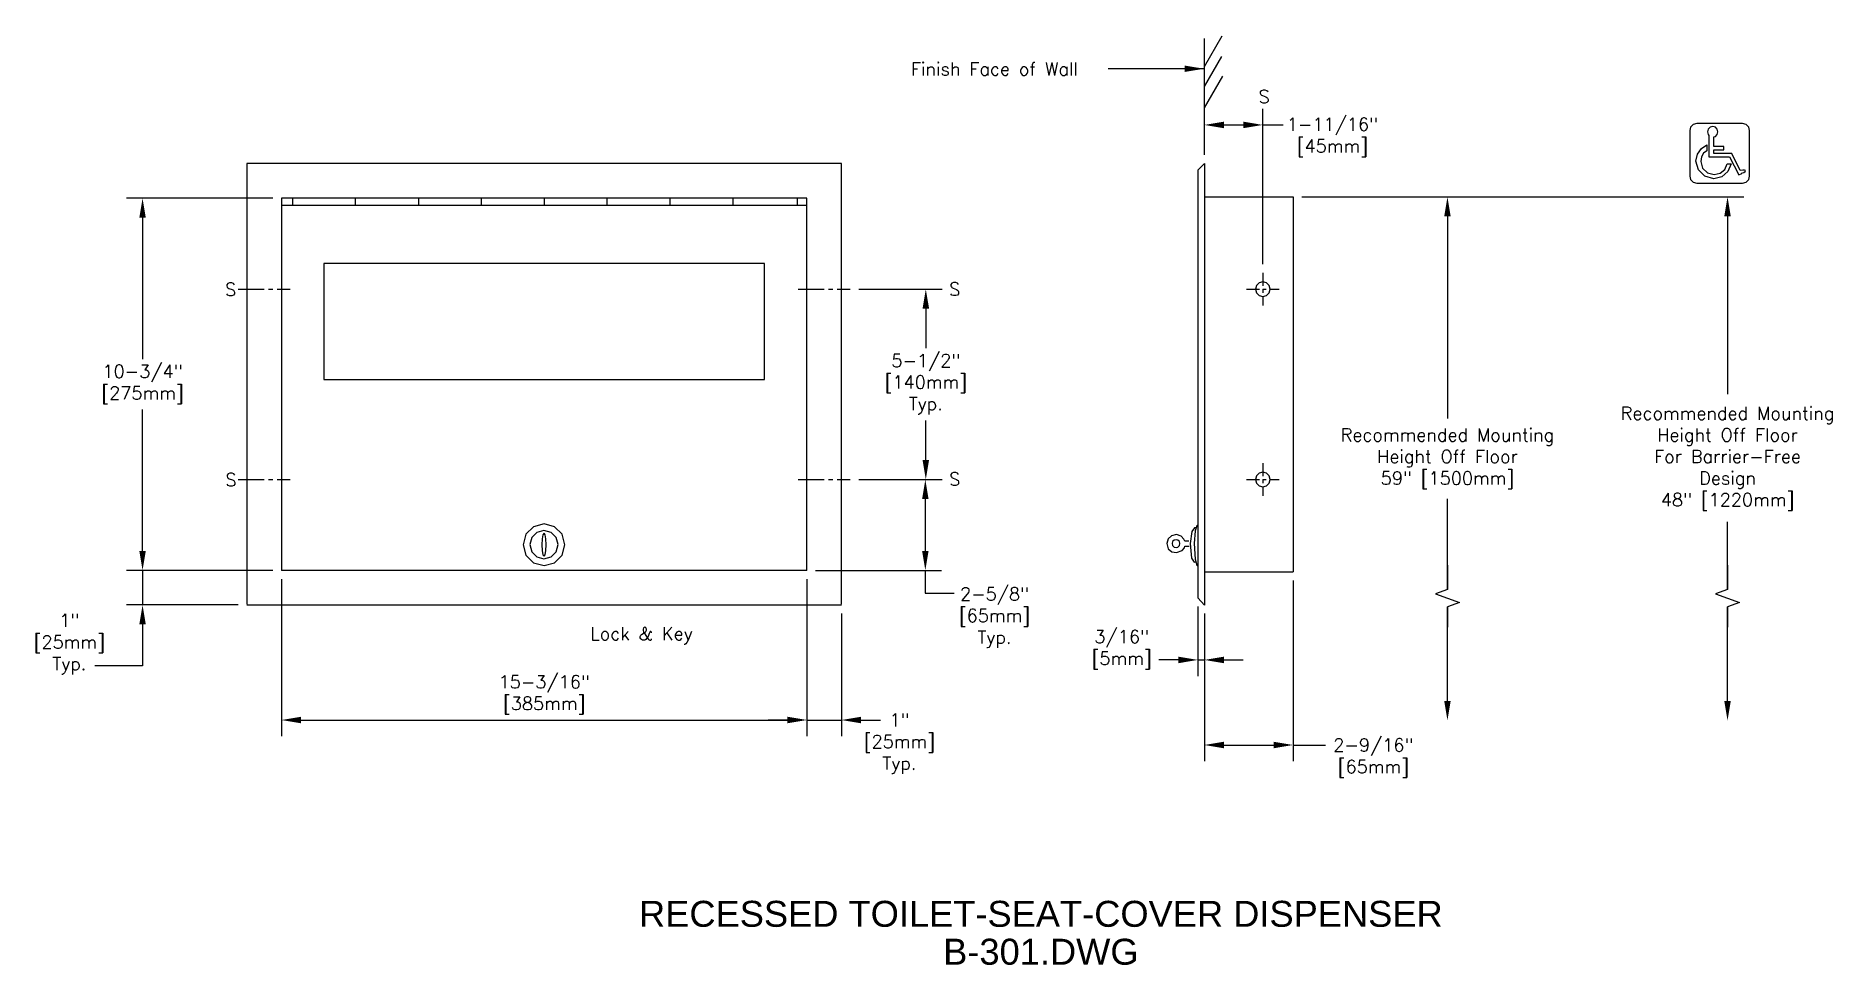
# Model space of a CAD drawing. Extents: x 0.1 to 52.1, y 1.2 to 28.
import ezdxf
from ezdxf.enums import TextEntityAlignment as Align

# ---------------------------------------------------------------- set-up
doc = ezdxf.new("R2010")
doc.units = 0
doc.header["$MEASUREMENT"] = 0
doc.header["$PDMODE"] = 35
doc.header["$PDSIZE"] = 0.000315
doc.linetypes.add('CENTER2', pattern=[1.125, 0.75, -0.125, 0.125, -0.125])
doc.layers.get('0').update_dxf_attribs({"linetype": 'CONTINUOUS'})
doc.layers.get('DEFPOINTS').update_dxf_attribs({"linetype": 'CONTINUOUS'})
for name, color, linetype in [('DETAIL', 4, 'CONTINUOUS'), ('DIM', 1, 'CONTINUOUS'), ('TEXT', 2, 'CONTINUOUS')]:
    doc.layers.add(name, color=color, linetype=linetype)
doc.styles.add('ARIAL_5', font='arial.ttf', dxfattribs={"height": 5})
doc.styles.add('DIM_S_8', font='simplex.shx', dxfattribs={"height": 0.375})
doc.dimstyles.new('DIM_S_7', dxfattribs={"dimtxt": 0.12, "dimasz": 0.5625, "dimexe": 0.46875, "dimexo": 0.25, "dimgap": 0.09375, "dimtad": 1, "dimtih": 1, "dimtoh": 1, "dimdec": 4, "dimrnd": 0.0625, "dimzin": 0, "dimtxsty": 'DIM_S_8', "dimcen": 0.09375, "dimaunit": 1, "dimazin": 3, "dimtfac": 1, "dimtdec": 4, "dimtofl": 0, "dimtmove": 0, "dimatfit": 3, "dimtolj": 1, "dimtzin": 0})

# ---------------------------------------------------------------- blocks, each defined once
blk = doc.blocks.new('TBLK_TX')
blk = doc.blocks.new('*D1')
at = {"color": 0, "linetype": 'BYBLOCK'}
for p, q in [((58.127, 29.489), (53.895, 29.489)), ((54.363, 28.926), (54.363, 24.841)), ((54.363, 19.301), (54.363, 23.386)), ((58.127, 18.739), (53.895, 18.739))]:
    blk.add_line(p, q, dxfattribs=at)
for points in [[(54.27, 28.926), (54.457, 28.926), (54.363, 29.489)], [(54.27, 19.301), (54.457, 19.301), (54.363, 18.739)]]:
    blk.add_solid(points, dxfattribs=at)
at = {"layer": 'DEFPOINTS', "color": 0, "linetype": 'BYBLOCK'}
for p in [(58.377, 29.489), (54.363, 18.739), (58.377, 18.739)]:
    blk.add_point(p, dxfattribs=at)
at = {"color": 0, "linetype": 'BYBLOCK', "insert": (54.363, 24.114), "char_height": 0.375, "attachment_point": 5, "style": 'DIM_S_8'}
blk.add_mtext('\\A1;10-3/4"\\P[275mm]', dxfattribs=at)
blk = doc.blocks.new('*D2')
at = {"color": 0, "linetype": 'BYBLOCK'}
for p, q in [((58.377, 18.489), (58.377, 13.947)), ((73.565, 18.489), (73.565, 13.947)), ((58.94, 14.416), (73.002, 14.416))]:
    blk.add_line(p, q, dxfattribs=at)
for points in [[(58.94, 14.51), (58.94, 14.322), (58.377, 14.416)], [(73.002, 14.51), (73.002, 14.322), (73.565, 14.416)]]:
    blk.add_solid(points, dxfattribs=at)
at = {"layer": 'DEFPOINTS', "color": 0, "linetype": 'BYBLOCK'}
for p in [(58.377, 18.739), (73.565, 18.739), (73.565, 14.416)]:
    blk.add_point(p, dxfattribs=at)
at = {"color": 0, "linetype": 'BYBLOCK', "insert": (65.971, 15.144), "char_height": 0.375, "attachment_point": 5, "style": 'DIM_S_8'}
blk.add_mtext('\\A1;15-3/16"\\P[385mm]', dxfattribs=at)
blk = doc.blocks.new('*D3')
at = {"color": 0, "linetype": 'BYBLOCK'}
for p, q in [((73.565, 18.489), (73.565, 13.947)), ((74.565, 17.489), (74.565, 13.947)), ((73.002, 14.416), (72.44, 14.416)), ((73.565, 14.416), (74.565, 14.416)), ((75.127, 14.416), (75.69, 14.416))]:
    blk.add_line(p, q, dxfattribs=at)
for points in [[(73.002, 14.51), (73.002, 14.322), (73.565, 14.416)], [(75.127, 14.51), (75.127, 14.322), (74.565, 14.416)]]:
    blk.add_solid(points, dxfattribs=at)
at = {"layer": 'DEFPOINTS', "color": 0, "linetype": 'BYBLOCK'}
for p in [(73.565, 18.739), (74.565, 17.739), (74.565, 14.416)]:
    blk.add_point(p, dxfattribs=at)
at = {"color": 0, "linetype": 'BYBLOCK', "insert": (76.236, 13.732), "char_height": 0.375, "attachment_point": 5, "style": 'DIM_S_8'}
blk.add_mtext('\\A1;1"\\P[25mm]\\PTyp.', dxfattribs=at)
blk = doc.blocks.new('*D4')
at = {"color": 0, "linetype": 'BYBLOCK'}
for p, q in [((75.065, 21.364), (77.454, 21.364)), ((76.986, 19.301), (76.986, 20.801)), ((73.815, 18.739), (77.454, 18.739))]:
    blk.add_line(p, q, dxfattribs=at)
for points in [[(76.892, 20.801), (77.079, 20.801), (76.986, 21.364)], [(76.892, 19.301), (77.079, 19.301), (76.986, 18.739)]]:
    blk.add_solid(points, dxfattribs=at)
at = {"layer": 'DEFPOINTS', "color": 0, "linetype": 'BYBLOCK'}
for p in [(74.815, 21.364), (76.986, 21.364), (73.565, 18.739)]:
    blk.add_point(p, dxfattribs=at)
at = {"color": 0, "linetype": 'BYBLOCK', "insert": (78.985, 17.372), "char_height": 0.375, "attachment_point": 5, "style": 'DIM_S_8'}
blk.add_mtext('\\A1;2-5/8"\\P[65mm]\\PTyp.', dxfattribs=at)
blk = doc.blocks.new('*D5')
at = {"color": 0, "linetype": 'BYBLOCK'}
for p, q in [((75.065, 26.864), (77.469, 26.864)), ((77, 26.301), (77, 25.154)), ((77, 21.926), (77, 23.073)), ((75.065, 21.364), (77.469, 21.364))]:
    blk.add_line(p, q, dxfattribs=at)
for points in [[(76.906, 26.301), (77.094, 26.301), (77, 26.864)], [(76.906, 21.926), (77.094, 21.926), (77, 21.364)]]:
    blk.add_solid(points, dxfattribs=at)
at = {"layer": 'DEFPOINTS', "color": 0, "linetype": 'BYBLOCK'}
for p in [(74.815, 26.864), (77, 26.864), (74.815, 21.364)]:
    blk.add_point(p, dxfattribs=at)
at = {"color": 0, "linetype": 'BYBLOCK', "insert": (77, 24.114), "char_height": 0.375, "attachment_point": 5, "style": 'DIM_S_8'}
blk.add_mtext('\\A1;5-1/2"\\P[140mm]\\PTyp.', dxfattribs=at)
blk = doc.blocks.new('*D6')
at = {"color": 0, "linetype": 'BYBLOCK'}
for p, q in [((54.363, 19.301), (54.363, 19.864)), ((58.127, 18.739), (53.895, 18.739)), ((54.363, 18.739), (54.363, 17.739)), ((57.127, 17.739), (53.895, 17.739)), ((54.363, 17.176), (54.363, 16.614))]:
    blk.add_line(p, q, dxfattribs=at)
for points in [[(54.27, 19.301), (54.457, 19.301), (54.363, 18.739)], [(54.27, 17.176), (54.457, 17.176), (54.363, 17.739)]]:
    blk.add_solid(points, dxfattribs=at)
at = {"layer": 'DEFPOINTS', "color": 0, "linetype": 'BYBLOCK'}
for p in [(58.377, 18.739), (54.363, 17.739), (57.377, 17.739)]:
    blk.add_point(p, dxfattribs=at)
at = {"color": 0, "linetype": 'BYBLOCK', "insert": (52.246, 16.605), "char_height": 0.375, "attachment_point": 5, "style": 'DIM_S_8'}
blk.add_mtext('\\A1;1"\\P[25mm]\\PTyp.', dxfattribs=at)
blk = doc.blocks.new('*D7')
at = {"color": 0, "linetype": 'BYBLOCK'}
for p, q in [((85.051, 30.739), (85.051, 32.076)), ((86.738, 27.586), (86.738, 32.076)), ((85.613, 31.607), (86.176, 31.607))]:
    blk.add_line(p, q, dxfattribs=at)
for points in [[(85.613, 31.701), (85.613, 31.513), (85.051, 31.607)], [(86.176, 31.701), (86.176, 31.513), (86.738, 31.607)]]:
    blk.add_solid(points, dxfattribs=at)
at = {"layer": 'DEFPOINTS', "color": 0, "linetype": 'BYBLOCK'}
for p in [(86.738, 31.607), (85.051, 30.489), (86.738, 27.336)]:
    blk.add_point(p, dxfattribs=at)
at = {"color": 0, "linetype": 'BYBLOCK', "insert": (88.75, 31.252), "char_height": 0.375, "attachment_point": 5, "style": 'DIM_S_8'}
blk.add_mtext('\\A1;1-11/16"\\P[45mm]', dxfattribs=at)
blk = doc.blocks.new('*D8')
at = {"color": 0, "linetype": 'BYBLOCK'}
for p, q in [((84.863, 17.7), (84.863, 15.683)), ((85.051, 17.489), (85.051, 15.683)), ((84.301, 16.152), (83.738, 16.152)), ((84.863, 16.152), (85.051, 16.152)), ((85.613, 16.152), (86.176, 16.152))]:
    blk.add_line(p, q, dxfattribs=at)
for points in [[(84.301, 16.245), (84.301, 16.058), (84.863, 16.152)], [(85.613, 16.245), (85.613, 16.058), (85.051, 16.152)]]:
    blk.add_solid(points, dxfattribs=at)
at = {"layer": 'DEFPOINTS', "color": 0, "linetype": 'BYBLOCK'}
for p in [(84.863, 17.95), (85.051, 17.739), (85.051, 16.152)]:
    blk.add_point(p, dxfattribs=at)
at = {"color": 0, "linetype": 'BYBLOCK', "insert": (82.66, 16.45), "char_height": 0.375, "attachment_point": 5, "style": 'DIM_S_8'}
blk.add_mtext('\\A1;3/16"\\P[5mm]', dxfattribs=at)
blk = doc.blocks.new('*D9')
at = {"color": 0, "linetype": 'BYBLOCK'}
for p, q in [((87.613, 18.449), (87.613, 13.225)), ((85.051, 17.489), (85.051, 13.225)), ((85.613, 13.694), (87.051, 13.694))]:
    blk.add_line(p, q, dxfattribs=at)
for points in [[(85.613, 13.788), (85.613, 13.6), (85.051, 13.694)], [(87.051, 13.788), (87.051, 13.6), (87.613, 13.694)]]:
    blk.add_solid(points, dxfattribs=at)
at = {"layer": 'DEFPOINTS', "color": 0, "linetype": 'BYBLOCK'}
for p in [(87.613, 18.699), (85.051, 17.739), (87.613, 13.694)]:
    blk.add_point(p, dxfattribs=at)
at = {"color": 0, "linetype": 'BYBLOCK', "insert": (89.934, 13.318), "char_height": 0.375, "attachment_point": 5, "style": 'DIM_S_8'}
blk.add_mtext('\\A1;2-9/16"\\P[65mm]', dxfattribs=at)

msp = doc.modelspace()

# ---------------------------------------------------------------- linework, layer by layer
at = {"layer": 'DETAIL', "linetype": 'CONTINUOUS'}
for p, q in [((49.16022, 24.6212), (48.63505, 24.6212)), ((49.40426, 24.12644), (49.16022, 24.6212)), ((49.35787, 24.00325), (49.4436, 24.04669)), ((49.4436, 24.04669), (49.44182, 24.05029))]:
    msp.add_line(p, q, dxfattribs=at)
at = {"layer": 'DETAIL', "ltscale": 0.75}
for p, q in [((23.42958, 24.32786), (6.2418, 24.32786)), ((6.2418, 24.32786), (6.2418, 11.59727)), ((23.42958, 11.59727), (23.42958, 24.32786)), ((33.72813, 24.14036), (33.91563, 24.32786)), ((33.72813, 24.14036), (33.72813, 11.78882)), ((33.91563, 24.32786), (33.91563, 11.57786)), ((33.91563, 23.36723), (36.47813, 23.36723)), ((36.47813, 23.36723), (36.47813, 12.53849)), ((7.2418, 23.32786), (7.2418, 12.57786)), ((22.42958, 23.32786), (7.2418, 23.32786)), ((22.42958, 23.12112), (7.2418, 23.12112)), ((22.42958, 12.57786), (22.42958, 23.32786)), ((14.47394, 13.5287), (14.41811, 13.32231)), ((14.62061, 13.67542), (14.47394, 13.5287)), ((14.82691, 13.73126), (14.62061, 13.67542)), ((15.03329, 13.67542), (14.82691, 13.73126)), ((15.17994, 13.5287), (15.03329, 13.67542)), ((15.23575, 13.32231), (15.17994, 13.5287)), ((14.41811, 13.32231), (14.47394, 13.1159)), ((14.47394, 13.1159), (14.62061, 12.96915)), ((15.03329, 12.96915), (15.17994, 13.1159)), ((15.17994, 13.1159), (15.23575, 13.32231)), ((22.42958, 12.57786), (7.2418, 12.57786)), ((14.62061, 12.96915), (14.82691, 12.91331)), ((14.82691, 12.91331), (15.03329, 12.96915)), ((33.91563, 12.53849), (36.47813, 12.53849)), ((23.42958, 11.57786), (6.2418, 11.57786)), ((33.91563, 11.57786), (33.72813, 11.78882))]:
    msp.add_line(p, q, dxfattribs=at)
at = {"layer": 'DETAIL', "linetype": 'CENTER2', "ltscale": 0.5}
for p, q in [((35.60313, 21.17576), (35.60313, 20.23031)), ((35.13039, 20.70286), (36.07571, 20.70286)), ((35.60313, 15.67576), (35.60313, 14.73031)), ((35.13039, 15.20286), (36.07571, 15.20286))]:
    msp.add_line(p, q, dxfattribs=at)
at = {"layer": 'DETAIL', "linetype": 'CENTER2'}
for p, q in [((5.9918, 20.70286), (7.4918, 20.70286)), ((22.17958, 20.70286), (23.67958, 20.70286)), ((5.9918, 15.20286), (7.4918, 15.20286)), ((22.17958, 15.20286), (23.67958, 15.20286))]:
    msp.add_line(p, q, dxfattribs=at)
at = {"layer": 'DETAIL', "ltscale": 0.75}
for points in [[(33.91563, 27.13793), (34.42914, 28.01734)], [(33.91563, 24.62023), (33.91563, 27.94082)], [(33.91563, 26.55516), (34.42349, 27.42512)], [(33.91563, 25.93685), (34.45012, 26.85227)], [(7.56399, 23.32895), (7.56399, 23.12112)], [(9.37703, 23.32895), (9.37703, 23.12112)], [(11.19974, 23.32895), (11.19974, 23.12112)], [(13.01278, 23.32895), (13.01278, 23.12112)], [(14.83532, 23.32895), (14.83532, 23.12112)], [(16.64852, 23.32895), (16.64852, 23.12112)], [(18.47106, 23.32895), (18.47106, 23.12112)], [(20.28426, 23.32895), (20.28426, 23.12112)], [(22.14458, 23.32895), (22.14458, 23.12112)], [(33.10485, 13.6153), (32.96246, 13.58033), (32.86626, 13.48658), (32.83094, 13.35086)], [(33.35033, 13.42643), (33.32237, 13.4754), (33.23986, 13.56633), (33.10485, 13.6153)], [(33.68086, 13.80432), (33.63435, 13.80432), (33.54797, 13.70355), (33.50146, 13.35086)], [(33.72813, 13.8799), (33.7012, 13.86031), (33.65121, 13.72314), (33.62427, 13.35086)], [(32.83094, 13.35086), (32.87265, 13.19884), (32.97523, 13.11632), (33.10485, 13.09699)], [(33.09538, 13.46448), (33.03812, 13.44898), (32.9974, 13.40822), (32.98191, 13.35086)], [(32.98191, 13.35086), (32.9974, 13.29358), (33.03812, 13.2528), (33.09538, 13.23726)], [(33.20885, 13.35086), (33.19335, 13.40822), (33.15263, 13.44898), (33.09538, 13.46448)], [(33.09538, 13.23726), (33.15263, 13.2528), (33.19335, 13.29358), (33.20885, 13.35086)], [(33.10485, 13.09699), (33.26924, 13.1511), (33.33706, 13.23302), (33.35033, 13.27531)], [(33.46368, 13.42643), (33.35033, 13.42643)], [(33.35033, 13.27531), (33.47315, 13.27531)], [(33.50146, 13.35086), (33.5431, 12.92821), (33.62042, 12.81624), (33.66205, 12.82184)], [(33.62427, 13.35086), (33.65121, 12.89882), (33.7012, 12.73228), (33.72813, 12.70849)]]:
    msp.add_lwpolyline(points, dxfattribs=at)
at = {"layer": 'DETAIL', "linetype": 'CONTINUOUS'}
for points in [[(49.47145, 23.76867), (49.57376, 23.79624), (49.64641, 23.86865), (49.67405, 23.9705), (49.67405, 25.2824), (49.64641, 25.38428), (49.57376, 25.45666), (49.47145, 25.48419), (48.14318, 25.48419), (48.04093, 25.45666), (47.96824, 25.38428), (47.94058, 25.2824), (47.94058, 23.9705), (47.96824, 23.86865), (48.04093, 23.79624), (48.14318, 23.76867)], [(49.14022, 24.31968), (49.04777, 24.10161), (48.86979, 23.95008), (48.6346, 23.89331), (48.37594, 23.96303), (48.19203, 24.14619), (48.12203, 24.40384), (48.16882, 24.60151), (48.28544, 24.76843), (48.43631, 24.86907), (48.43779, 24.70274), (48.33574, 24.62833), (48.27976, 24.52667), (48.26268, 24.39314), (48.31518, 24.19994), (48.4531, 24.06258), (48.64713, 24.0103), (48.82346, 24.0511), (48.95693, 24.16143), (49.02632, 24.32319)]]:
    msp.add_lwpolyline(points, close=True, dxfattribs=at)
for points in [[(48.63505, 25.10102), (48.68318, 25.11398), (48.7381, 25.16868), (48.759, 25.24565), (48.7381, 25.32255), (48.68318, 25.37721), (48.60594, 25.39801), (48.52868, 25.37721), (48.47379, 25.32255), (48.45291, 25.24565), (48.47379, 25.16868), (48.49771, 25.14484)], [(48.49771, 25.14484), (48.49771, 24.52537)], [(48.63505, 24.8196), (48.63505, 25.10102)], [(48.49771, 24.52537), (48.63505, 24.52537)], [(48.63505, 24.72378), (48.92363, 24.72378), (48.92363, 24.8196), (48.63505, 24.8196)], [(48.63505, 24.6212), (48.63505, 24.72378)], [(48.63505, 24.52537), (49.0912, 24.52537)], [(49.0912, 24.52537), (49.35787, 24.00325)], [(49.44182, 24.05029), (49.50258, 24.07575), (49.54151, 24.1038), (49.55057, 24.12923), (49.52536, 24.14405), (49.47245, 24.14296), (49.40426, 24.12644)]]:
    msp.add_lwpolyline(points, dxfattribs=at)
at = {"layer": 'DETAIL', "ltscale": 0.75}
for points in [[(8.47143, 18.09247), (21.19995, 18.09247), (21.19995, 21.43986), (8.47143, 21.43986)], [(35.38937, 20.70286), (35.41857, 20.59505), (35.49527, 20.51843), (35.60313, 20.48928), (35.71097, 20.51843), (35.78759, 20.59505), (35.81675, 20.70286), (35.78759, 20.81083), (35.71097, 20.88757), (35.60313, 20.91676), (35.49527, 20.88757), (35.41857, 20.81083)], [(35.38937, 15.20286), (35.41857, 15.09505), (35.49527, 15.01843), (35.60313, 14.98928), (35.71097, 15.01843), (35.78759, 15.09505), (35.81675, 15.20286), (35.78759, 15.31083), (35.71097, 15.38757), (35.60313, 15.41676), (35.49527, 15.38757), (35.41857, 15.31083)], [(14.82979, 13.92274), (14.52536, 13.84038), (14.30896, 13.62395), (14.22659, 13.31939), (14.30896, 13.01482), (14.52536, 12.79832), (14.82979, 12.71593), (15.13425, 12.79832), (15.35066, 13.01482), (15.43302, 13.31939), (15.35066, 13.62395), (15.13425, 13.84038)], [(14.82979, 12.98543), (14.86009, 13.03102), (14.88163, 13.15082), (14.88984, 13.31939), (14.88163, 13.48797), (14.86009, 13.60776), (14.82979, 13.65334), (14.79943, 13.60776), (14.77785, 13.48797), (14.76963, 13.31939), (14.77785, 13.15082), (14.79943, 13.03102)]]:
    msp.add_lwpolyline(points, close=True, dxfattribs=at)
at = {"layer": 'DIM', "linetype": 'CONTINUOUS'}
for p, q in [((35.60313, 25.44635), (36.19385, 25.44635)), ((36.72813, 23.36723), (41.40884, 23.36723)), ((41.40884, 23.36723), (49.50335, 23.36723)), ((40.94009, 22.80473), (40.94009, 16.96185)), ((49.0346, 22.80473), (49.0346, 17.67193)), ((40.94009, 12.02494), (40.94009, 14.64935)), ((49.0346, 12.02494), (49.0346, 13.98052)), ((25.85043, 12.57786), (25.85043, 11.92361)), ((25.85043, 11.92361), (26.68506, 11.92361)), ((40.94009, 8.80646), (40.94009, 11.52494)), ((49.0346, 8.80646), (49.0346, 11.52494)), ((3.22807, 10.45286), (3.22807, 9.82002)), ((3.22807, 9.82002), (1.84954, 9.82002)), ((36.47813, 7.53306), (37.41822, 7.53306))]:
    msp.add_line(p, q, dxfattribs=at)
for points in [[(40.94009, 12.7318), (40.94009, 12.02494), (40.59666, 11.89994), (41.28353, 11.64994), (40.94009, 11.52494), (40.94009, 10.94012)], [(49.0346, 12.7318), (49.0346, 12.02494), (48.69117, 11.89994), (49.37803, 11.64994), (49.0346, 11.52494), (49.0346, 10.94012)]]:
    msp.add_lwpolyline(points, dxfattribs=at)
for points in [[(40.84634, 22.80473), (41.03384, 22.80473), (40.94009, 23.36723)], [(48.94085, 22.80473), (49.12835, 22.80473), (49.0346, 23.36723)], [(40.84634, 8.80646), (41.03384, 8.80646), (40.94009, 8.24396)], [(48.94085, 8.80646), (49.12835, 8.80646), (49.0346, 8.24396)]]:
    msp.add_solid(points, dxfattribs=at)

# ---------------------------------------------------------------- block references
at = {"layer": 'TEXT', "linetype": 'CONTINUOUS'}
ref = msp.add_blockref('TBLK_TX', (29.18941, 2.28158), dxfattribs=dict(at, xscale=0.15, yscale=0.15, zscale=0.15))
ref.add_attrib('TITLE', 'RECESSED TOILET-SEAT-COVER DISPENSER', dxfattribs={"layer": '0', "height": 0.75, "style": 'ARIAL_5'}).set_placement((29.18941, 2.28158), align=Align.CENTER)
ref.add_attrib('DWG_NAME', 'B-301.DWG', dxfattribs={"layer": '0', "height": 0.75, "style": 'ARIAL_5'}).set_placement((29.18941, 1.18694), align=Align.CENTER)

# ---------------------------------------------------------------- texts
at = {"layer": 'DIM', "linetype": 'CONTINUOUS', "style": 'DIM_S_8'}
for s, p in [('Finish Face of Wall', (25.43565, 26.87533)), ('S', (35.48328, 26.07772)), ('S', (5.61115, 20.50952)), ('S', (26.53844, 20.51539)), ('S', (5.62184, 15.01157)), ('S', (26.53844, 15.02819)), ('Lock & Key', (16.16566, 10.56203))]:
    msp.add_text(s, height=0.375, dxfattribs=at).set_placement(p)
at = {"layer": 'DIM', "linetype": 'CONTINUOUS', "char_height": 0.375, "attachment_point": 5, "style": 'DIM_S_8'}
for s, insert in [('Recommended Mounting\\PHeight Off Floor\\PFor Barrier-Free\\PDesign\\P48" [1220mm]', (49.0346, 15.8056)), ('Recommended Mounting\\PHeight Off Floor\\P59" [1500mm]', (40.94009, 15.8056))]:
    msp.add_mtext(s, dxfattribs=dict(at, insert=insert))

# ---------------------------------------------------------------- dimensions: what is measured, and where the dimension line sits
at = {"layer": 'DIM', "linetype": 'CONTINUOUS'}
for base, p1, p2, text, picture, middle in [((35.60313, 25.44635), (33.91563, 24.32786), (35.60313, 21.17576), '1-11/16"\\P[45mm]', '*D7', (37.615, 25.09121)), ((23.42958, 8.25516), (22.42958, 12.57786), (23.42958, 11.57786), '1"\\P[25mm]\\PTyp.', '*D3', (25.10104, 7.57078)), ((36.47813, 7.53306), (33.91563, 11.57786), (36.47813, 12.53849), '2-9/16"\\P[65mm]', '*D9', (38.79839, 7.157)), ((33.91563, 9.99081), (33.72813, 11.78882), (33.91563, 11.57786), '3/16"\\P[5mm]', '*D8', (31.52453, 10.28911))]:
    dim = msp.add_linear_dim(base=base, p1=p1, p2=p2, text=text, dimstyle='DIM_S_7', override={"dimpost": '\\X'}, dxfattribs=at)
    dim.commit()
    dim.dimension.update_dxf_attribs({"geometry": picture, "text_midpoint": middle, "dimtype": 160, "insert": (-51.13531, -6.16072)})
for base, p1, p2, text, picture, middle in [((3.22807, 12.57786), (7.2418, 23.32786), (7.2418, 12.57786), '10-3/4"\\P[275mm]', '*D1', (3.22807, 17.95286)), ((25.86454, 20.70286), (23.67958, 15.20286), (23.67958, 20.70286), '5-1/2"\\P[140mm]\\PTyp.', '*D5', (25.86454, 17.95286))]:
    dim = msp.add_linear_dim(base=base, p1=p1, p2=p2, angle=90, text=text, dimstyle='DIM_S_7', override={"dimpost": '\\X'}, dxfattribs=at)
    dim.commit()
    dim.dimension.update_dxf_attribs({"geometry": picture, "text_midpoint": middle, "insert": (-51.13531, -6.16072)})
for base, p1, p2, text, picture, middle in [((25.85043, 15.20286), (22.42958, 12.57786), (23.67958, 15.20286), '2-5/8"\\P[65mm]\\PTyp.', '*D4', (27.84944, 11.21136)), ((3.22807, 11.57786), (7.2418, 12.57786), (6.2418, 11.57786), '1"\\P[25mm]\\PTyp.', '*D6', (1.1103, 10.44381))]:
    dim = msp.add_linear_dim(base=base, p1=p1, p2=p2, angle=90, text=text, dimstyle='DIM_S_7', override={"dimpost": '\\X'}, dxfattribs=at)
    dim.commit()
    dim.dimension.update_dxf_attribs({"geometry": picture, "text_midpoint": middle, "dimtype": 160, "insert": (-51.13531, -6.16072)})
dim = msp.add_linear_dim(base=(22.42958, 8.25516), p1=(7.2418, 12.57786), p2=(22.42958, 12.57786), text='15-3/16"\\P[385mm]', dimstyle='DIM_S_7', override={"dimpost": '\\X'}, dxfattribs=at)
dim.commit()
dim.dimension.update_dxf_attribs({"geometry": '*D2', "text_midpoint": (14.83569, 8.98284), "insert": (-51.13531, -6.16072)})

# ---------------------------------------------------------------- leaders
msp.add_leader([(33.90697, 27.06945), (31.1342, 27.06945)], dimstyle='DIM_S_7', dxfattribs=at)

doc.saveas('drawing.dxf')
